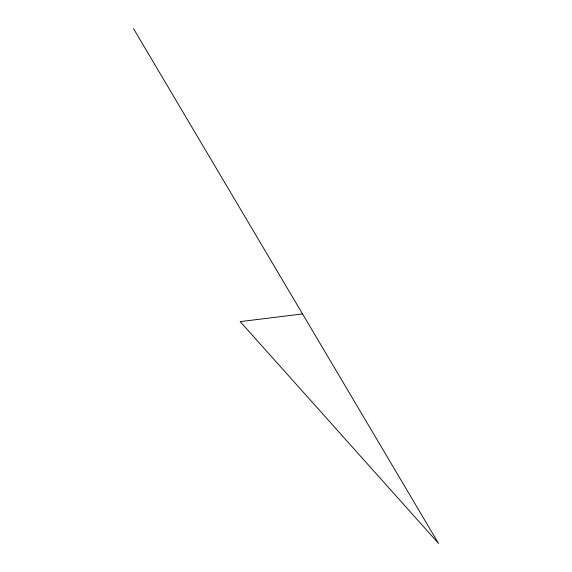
<?xml version="1.0" encoding="UTF-8"?>
<svg xmlns="http://www.w3.org/2000/svg" width="572" height="572" viewBox="0 0 572 572"><rect width="100%" height="100%" fill="white"/><g stroke="black" fill="none" stroke-linecap="round" stroke-linejoin="round"><path stroke-width="0.86" d="M302.552 313.935L240.183 321.614L438.509 543.4L133.49 28.6"/></g></svg>
